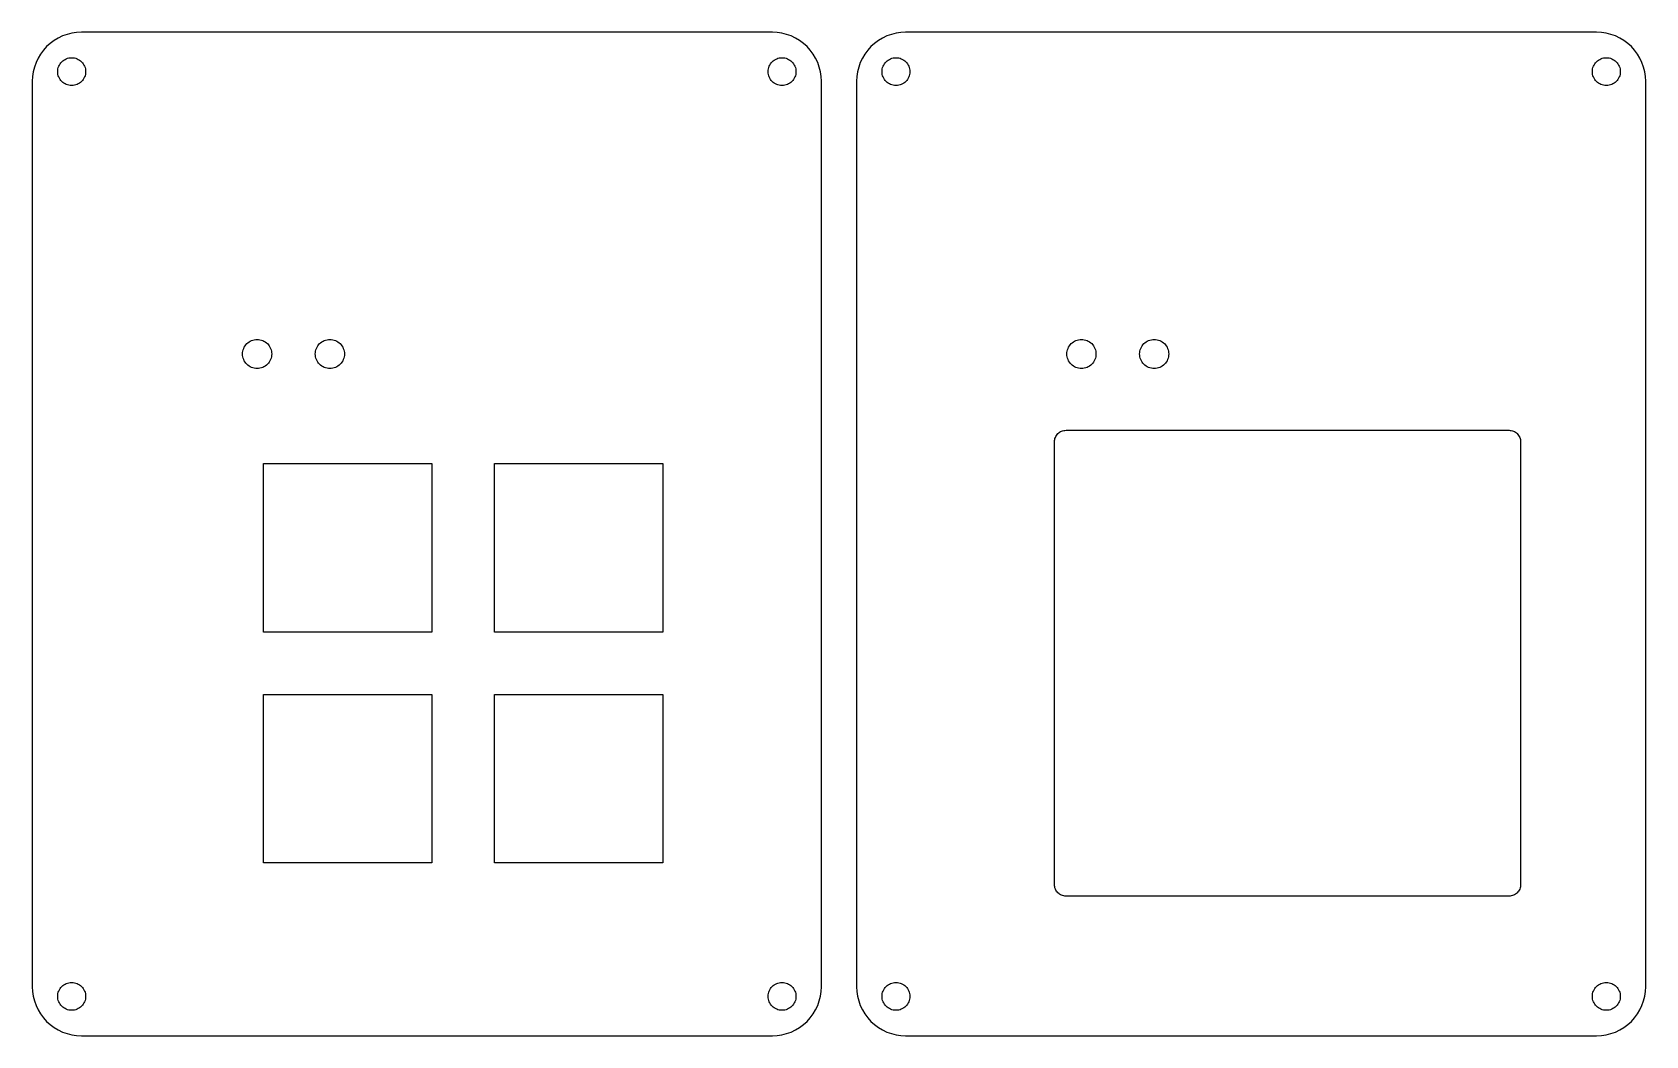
# Model space of a CAD drawing. Header units: metres. Extents: x 0 to 201, y -248 to 7.
# Drawn here: x -0.1 to 133.1, y -247.7 to -164.9 of the extents above; entities that cross this region are included whole.
import ezdxf

# ---------------------------------------------------------------- set-up
doc = ezdxf.new("R2010")
doc.units = ezdxf.units.M

msp = doc.modelspace()

# ---------------------------------------------------------------- linework, layer by layer
for p, q in [((3.20987, -164.968), (2.82434, -165.064)), ((3.60301, -164.909), (3.20987, -164.968)), ((3.99878, -164.89), (3.60301, -164.909)), ((61.0012, -164.89), (3.99878, -164.89)), ((61.397, -164.909), (61.0012, -164.89)), ((61.7901, -164.968), (61.397, -164.909)), ((62.1757, -165.064), (61.7901, -164.968)), ((71.2099, -164.968), (70.8243, -165.064)), ((71.603, -164.909), (71.2099, -164.968)), ((71.9988, -164.89), (71.603, -164.909)), ((129.001, -164.89), (71.9988, -164.89)), ((129.397, -164.909), (129.001, -164.89)), ((129.79, -164.968), (129.397, -164.909)), ((130.176, -165.064), (129.79, -164.968)), ((0.86926, -166.371), (0.63249, -166.69)), ((1.13617, -166.076), (0.86926, -166.371)), ((1.43068, -165.809), (1.13617, -166.076)), ((1.74991, -165.572), (1.43068, -165.809)), ((2.09081, -165.368), (1.74991, -165.572)), ((2.45012, -165.198), (2.09081, -165.368)), ((2.82434, -165.064), (2.45012, -165.198)), ((62.5499, -165.198), (62.1757, -165.064)), ((62.9092, -165.368), (62.5499, -165.198)), ((63.2501, -165.572), (62.9092, -165.368)), ((63.5693, -165.809), (63.2501, -165.572)), ((63.8638, -166.076), (63.5693, -165.809)), ((64.1307, -166.371), (63.8638, -166.076)), ((64.3675, -166.69), (64.1307, -166.371)), ((68.8693, -166.371), (68.6325, -166.69)), ((69.1362, -166.076), (68.8693, -166.371)), ((69.4307, -165.809), (69.1362, -166.076)), ((69.7499, -165.572), (69.4307, -165.809)), ((70.0908, -165.368), (69.7499, -165.572)), ((70.4501, -165.198), (70.0908, -165.368)), ((70.8243, -165.064), (70.4501, -165.198)), ((130.55, -165.198), (130.176, -165.064)), ((130.909, -165.368), (130.55, -165.198)), ((131.25, -165.572), (130.909, -165.368)), ((131.569, -165.809), (131.25, -165.572)), ((131.864, -166.076), (131.569, -165.809)), ((132.131, -166.371), (131.864, -166.076)), ((132.368, -166.69), (132.131, -166.371)), ((0.25824, -167.39), (0.12434, -167.764)), ((0.42818, -167.031), (0.25824, -167.39)), ((0.63249, -166.69), (0.42818, -167.031)), ((2.09961, -167.806), (2.1376, -167.7)), ((2.1376, -167.7), (2.18584, -167.598)), ((2.18584, -167.598), (2.24387, -167.501)), ((2.24387, -167.501), (2.31107, -167.411)), ((2.31107, -167.411), (2.38689, -167.327)), ((2.38689, -167.327), (2.47054, -167.251)), ((2.47054, -167.251), (2.56114, -167.184)), ((2.56114, -167.184), (2.65796, -167.126)), ((2.65796, -167.126), (2.75995, -167.078)), ((2.75995, -167.078), (2.86612, -167.04)), ((2.86612, -167.04), (2.97577, -167.012)), ((2.97577, -167.012), (3.08722, -166.996)), ((3.08722, -166.996), (3.20001, -166.99)), ((3.20001, -166.99), (3.31279, -166.996)), ((3.31279, -166.996), (3.42424, -167.012)), ((3.42424, -167.012), (3.53391, -167.04)), ((3.53391, -167.04), (3.64006, -167.078)), ((3.64006, -167.078), (3.74207, -167.126)), ((3.74207, -167.126), (3.83888, -167.184)), ((3.83888, -167.184), (3.92957, -167.251)), ((3.92957, -167.251), (4.01306, -167.327)), ((4.01306, -167.327), (4.08896, -167.411)), ((4.08896, -167.411), (4.1561, -167.501)), ((4.1561, -167.501), (4.21422, -167.598)), ((4.21422, -167.598), (4.26242, -167.7)), ((4.26242, -167.7), (4.30042, -167.806)), ((60.6996, -167.806), (60.7376, -167.7)), ((60.7376, -167.7), (60.7858, -167.598)), ((60.7858, -167.598), (60.8439, -167.501)), ((60.8439, -167.501), (60.911, -167.411)), ((60.911, -167.411), (60.9869, -167.327)), ((60.9869, -167.327), (61.0704, -167.251)), ((61.0704, -167.251), (61.1611, -167.184)), ((61.1611, -167.184), (61.2579, -167.126)), ((61.2579, -167.126), (61.3599, -167.078)), ((61.3599, -167.078), (61.4661, -167.04)), ((61.4661, -167.04), (61.5758, -167.012)), ((61.5758, -167.012), (61.6872, -166.996)), ((61.6872, -166.996), (61.8, -166.99)), ((61.8, -166.99), (61.9128, -166.996)), ((61.9128, -166.996), (62.0242, -167.012)), ((62.0242, -167.012), (62.1339, -167.04)), ((62.1339, -167.04), (62.2401, -167.078)), ((62.2401, -167.078), (62.342, -167.126)), ((62.342, -167.126), (62.4389, -167.184)), ((62.4389, -167.184), (62.5295, -167.251)), ((62.5295, -167.251), (62.6131, -167.327)), ((62.6131, -167.327), (62.6889, -167.411)), ((62.6889, -167.411), (62.7561, -167.501)), ((62.7561, -167.501), (62.8142, -167.598)), ((62.8142, -167.598), (62.8624, -167.7)), ((62.8624, -167.7), (62.9004, -167.806)), ((64.5718, -167.031), (64.3675, -166.69)), ((64.7418, -167.39), (64.5718, -167.031)), ((64.8757, -167.764), (64.7418, -167.39)), ((68.2582, -167.39), (68.1243, -167.764)), ((68.4282, -167.031), (68.2582, -167.39)), ((68.6325, -166.69), (68.4282, -167.031)), ((70.0996, -167.806), (70.1376, -167.7)), ((70.1376, -167.7), (70.1858, -167.598)), ((70.1858, -167.598), (70.2439, -167.501)), ((70.2439, -167.501), (70.3111, -167.411)), ((70.3111, -167.411), (70.3869, -167.327)), ((70.3869, -167.327), (70.4705, -167.251)), ((70.4705, -167.251), (70.5611, -167.184)), ((70.5611, -167.184), (70.658, -167.126)), ((70.658, -167.126), (70.7599, -167.078)), ((70.7599, -167.078), (70.8661, -167.04)), ((70.8661, -167.04), (70.9758, -167.012)), ((70.9758, -167.012), (71.0872, -166.996)), ((71.0872, -166.996), (71.2, -166.99)), ((71.2, -166.99), (71.3128, -166.996)), ((71.3128, -166.996), (71.4242, -167.012)), ((71.4242, -167.012), (71.5339, -167.04)), ((71.5339, -167.04), (71.6401, -167.078)), ((71.6401, -167.078), (71.7421, -167.126)), ((71.7421, -167.126), (71.8389, -167.184)), ((71.8389, -167.184), (71.9296, -167.251)), ((71.9296, -167.251), (72.0131, -167.327)), ((72.0131, -167.327), (72.089, -167.411)), ((72.089, -167.411), (72.1561, -167.501)), ((72.1561, -167.501), (72.2142, -167.598)), ((72.2142, -167.598), (72.2624, -167.7)), ((72.2624, -167.7), (72.3004, -167.806)), ((128.7, -167.806), (128.738, -167.7)), ((128.738, -167.7), (128.786, -167.598)), ((128.786, -167.598), (128.844, -167.501)), ((128.844, -167.501), (128.911, -167.411)), ((128.911, -167.411), (128.987, -167.327)), ((128.987, -167.327), (129.07, -167.251)), ((129.07, -167.251), (129.161, -167.184)), ((129.161, -167.184), (129.258, -167.126)), ((129.258, -167.126), (129.36, -167.078)), ((129.36, -167.078), (129.466, -167.04)), ((129.466, -167.04), (129.576, -167.012)), ((129.576, -167.012), (129.687, -166.996)), ((129.687, -166.996), (129.8, -166.99)), ((129.8, -166.99), (129.913, -166.996)), ((129.913, -166.996), (130.024, -167.012)), ((130.024, -167.012), (130.134, -167.04)), ((130.134, -167.04), (130.24, -167.078)), ((130.24, -167.078), (130.342, -167.126)), ((130.342, -167.126), (130.439, -167.184)), ((130.439, -167.184), (130.529, -167.251)), ((130.529, -167.251), (130.613, -167.327)), ((130.613, -167.327), (130.689, -167.411)), ((130.689, -167.411), (130.756, -167.501)), ((130.756, -167.501), (130.814, -167.598)), ((130.814, -167.598), (130.862, -167.7)), ((130.862, -167.7), (130.9, -167.806)), ((132.572, -167.031), (132.368, -166.69)), ((132.742, -167.39), (132.572, -167.031)), ((132.876, -167.764), (132.742, -167.39)), ((-0.03056, -168.543), (-0.05, -168.939)), ((-0.05, -168.939), (-0.05, -243.661)), ((0.02776, -168.15), (-0.03056, -168.543)), ((0.12434, -167.764), (0.02776, -168.15)), ((2.05006, -168.14), (2.0556, -168.027)), ((2.0556, -168.253), (2.05006, -168.14)), ((2.0556, -168.027), (2.07214, -167.916)), ((2.07214, -168.364), (2.0556, -168.253)), ((2.07214, -167.916), (2.09961, -167.806)), ((2.09961, -168.474), (2.07214, -168.364)), ((2.1376, -168.58), (2.09961, -168.474)), ((2.18584, -168.682), (2.1376, -168.58)), ((2.24387, -168.779), (2.18584, -168.682)), ((2.31113, -168.87), (2.24387, -168.779)), ((2.38681, -168.953), (2.31113, -168.87)), ((2.47054, -169.029), (2.38681, -168.953)), ((2.56108, -169.096), (2.47054, -169.029)), ((3.92957, -169.029), (3.83894, -169.096)), ((4.01314, -168.953), (3.92957, -169.029)), ((4.0889, -168.87), (4.01314, -168.953)), ((4.1561, -168.779), (4.0889, -168.87)), ((4.21422, -168.682), (4.1561, -168.779)), ((4.26242, -168.58), (4.21422, -168.682)), ((4.30042, -168.474), (4.26242, -168.58)), ((4.30042, -167.806), (4.32788, -167.916)), ((4.32788, -168.364), (4.30042, -168.474)), ((4.32788, -167.916), (4.34441, -168.027)), ((4.34441, -168.253), (4.32788, -168.364)), ((4.34441, -168.027), (4.34995, -168.14)), ((4.34995, -168.14), (4.34441, -168.253)), ((60.6501, -168.14), (60.6556, -168.027)), ((60.6556, -168.253), (60.6501, -168.14)), ((60.6556, -168.027), (60.6721, -167.916)), ((60.6721, -168.364), (60.6556, -168.253)), ((60.6721, -167.916), (60.6996, -167.806)), ((60.6996, -168.474), (60.6721, -168.364)), ((60.7376, -168.58), (60.6996, -168.474)), ((60.7858, -168.682), (60.7376, -168.58)), ((60.8439, -168.779), (60.7858, -168.682)), ((60.9111, -168.87), (60.8439, -168.779)), ((60.9869, -168.953), (60.9111, -168.87)), ((61.0704, -169.029), (60.9869, -168.953)), ((61.1611, -169.096), (61.0704, -169.029)), ((62.5295, -169.029), (62.4389, -169.096)), ((62.6132, -168.953), (62.5295, -169.029)), ((62.6889, -168.87), (62.6132, -168.953)), ((62.7561, -168.779), (62.6889, -168.87)), ((62.8142, -168.682), (62.7561, -168.779)), ((62.8624, -168.58), (62.8142, -168.682)), ((62.9004, -168.474), (62.8624, -168.58)), ((62.9004, -167.806), (62.9279, -167.916)), ((62.9279, -168.364), (62.9004, -168.474)), ((62.9279, -167.916), (62.9444, -168.027)), ((62.9444, -168.253), (62.9279, -168.364)), ((62.9444, -168.027), (62.9499, -168.14)), ((62.9499, -168.14), (62.9444, -168.253)), ((64.9722, -168.15), (64.8757, -167.764)), ((65.0306, -168.543), (64.9722, -168.15)), ((65.05, -168.939), (65.0306, -168.543)), ((65.05, -243.661), (65.05, -168.939)), ((67.9694, -168.543), (67.95, -168.939)), ((67.95, -168.939), (67.95, -243.661)), ((68.0278, -168.15), (67.9694, -168.543)), ((68.1243, -167.764), (68.0278, -168.15)), ((70.0501, -168.14), (70.0556, -168.027)), ((70.0556, -168.253), (70.0501, -168.14)), ((70.0556, -168.027), (70.0721, -167.916)), ((70.0721, -168.364), (70.0556, -168.253)), ((70.0721, -167.916), (70.0996, -167.806)), ((70.0996, -168.474), (70.0721, -168.364)), ((70.1376, -168.58), (70.0996, -168.474)), ((70.1858, -168.682), (70.1376, -168.58)), ((70.2439, -168.779), (70.1858, -168.682)), ((70.3111, -168.87), (70.2439, -168.779)), ((70.3868, -168.953), (70.3111, -168.87)), ((70.4705, -169.029), (70.3868, -168.953)), ((70.5611, -169.096), (70.4705, -169.029)), ((71.9296, -169.029), (71.8389, -169.096)), ((72.0131, -168.953), (71.9296, -169.029)), ((72.0889, -168.87), (72.0131, -168.953)), ((72.1561, -168.779), (72.0889, -168.87)), ((72.2142, -168.682), (72.1561, -168.779)), ((72.2624, -168.58), (72.2142, -168.682)), ((72.3004, -168.474), (72.2624, -168.58)), ((72.3004, -167.806), (72.3279, -167.916)), ((72.3279, -168.364), (72.3004, -168.474)), ((72.3279, -167.916), (72.3444, -168.027)), ((72.3444, -168.253), (72.3279, -168.364)), ((72.3444, -168.027), (72.3499, -168.14)), ((72.3499, -168.14), (72.3444, -168.253)), ((128.65, -168.14), (128.656, -168.027)), ((128.656, -168.253), (128.65, -168.14)), ((128.656, -168.027), (128.672, -167.916)), ((128.672, -168.364), (128.656, -168.253)), ((128.672, -167.916), (128.7, -167.806)), ((128.7, -168.474), (128.672, -168.364)), ((128.738, -168.58), (128.7, -168.474)), ((128.786, -168.682), (128.738, -168.58)), ((128.844, -168.779), (128.786, -168.682)), ((128.911, -168.87), (128.844, -168.779)), ((128.987, -168.953), (128.911, -168.87)), ((129.07, -169.029), (128.987, -168.953)), ((129.161, -169.096), (129.07, -169.029)), ((130.529, -169.029), (130.439, -169.096)), ((130.613, -168.953), (130.529, -169.029)), ((130.689, -168.87), (130.613, -168.953)), ((130.756, -168.779), (130.689, -168.87)), ((130.814, -168.682), (130.756, -168.779)), ((130.862, -168.58), (130.814, -168.682)), ((130.9, -168.474), (130.862, -168.58)), ((130.9, -167.806), (130.928, -167.916)), ((130.928, -168.364), (130.9, -168.474)), ((130.928, -167.916), (130.944, -168.027)), ((130.944, -168.253), (130.928, -168.364)), ((130.944, -168.027), (130.95, -168.14)), ((130.95, -168.14), (130.944, -168.253)), ((132.972, -168.15), (132.876, -167.764)), ((133.031, -168.543), (132.972, -168.15)), ((133.05, -168.939), (133.031, -168.543)), ((133.05, -243.661), (133.05, -168.939)), ((2.65804, -169.154), (2.56108, -169.096)), ((2.75995, -169.202), (2.65804, -169.154)), ((2.86612, -169.24), (2.75995, -169.202)), ((2.97575, -169.268), (2.86612, -169.24)), ((3.08722, -169.284), (2.97575, -169.268)), ((3.20001, -169.29), (3.08722, -169.284)), ((3.31279, -169.284), (3.20001, -169.29)), ((3.42426, -169.268), (3.31279, -169.284)), ((3.53391, -169.24), (3.42426, -169.268)), ((3.64006, -169.202), (3.53391, -169.24)), ((3.74199, -169.154), (3.64006, -169.202)), ((3.83894, -169.096), (3.74199, -169.154)), ((61.258, -169.154), (61.1611, -169.096)), ((61.3599, -169.202), (61.258, -169.154)), ((61.4661, -169.24), (61.3599, -169.202)), ((61.5757, -169.268), (61.4661, -169.24)), ((61.6872, -169.284), (61.5757, -169.268)), ((61.8, -169.29), (61.6872, -169.284)), ((61.9128, -169.284), (61.8, -169.29)), ((62.0242, -169.268), (61.9128, -169.284)), ((62.1339, -169.24), (62.0242, -169.268)), ((62.2401, -169.202), (62.1339, -169.24)), ((62.342, -169.154), (62.2401, -169.202)), ((62.4389, -169.096), (62.342, -169.154)), ((70.658, -169.154), (70.5611, -169.096)), ((70.7599, -169.202), (70.658, -169.154)), ((70.8661, -169.24), (70.7599, -169.202)), ((70.9758, -169.268), (70.8661, -169.24)), ((71.0872, -169.284), (70.9758, -169.268)), ((71.2, -169.29), (71.0872, -169.284)), ((71.3128, -169.284), (71.2, -169.29)), ((71.4243, -169.268), (71.3128, -169.284)), ((71.5339, -169.24), (71.4243, -169.268)), ((71.6401, -169.202), (71.5339, -169.24)), ((71.742, -169.154), (71.6401, -169.202)), ((71.8389, -169.096), (71.742, -169.154)), ((129.258, -169.154), (129.161, -169.096)), ((129.36, -169.202), (129.258, -169.154)), ((129.466, -169.24), (129.36, -169.202)), ((129.576, -169.268), (129.466, -169.24)), ((129.687, -169.284), (129.576, -169.268)), ((129.8, -169.29), (129.687, -169.284)), ((129.913, -169.284), (129.8, -169.29)), ((130.024, -169.268), (129.913, -169.284)), ((130.134, -169.24), (130.024, -169.268)), ((130.24, -169.202), (130.134, -169.24)), ((130.342, -169.154), (130.24, -169.202)), ((130.439, -169.096), (130.342, -169.154)), ((17.9344, -190.382), (18.0408, -190.331)), ((18.0408, -190.331), (18.1516, -190.292)), ((18.1516, -190.292), (18.266, -190.263)), ((18.266, -190.263), (18.3823, -190.246)), ((18.3823, -190.246), (18.5, -190.24)), ((18.5, -190.24), (18.6177, -190.246)), ((18.6177, -190.246), (18.734, -190.263)), ((18.734, -190.263), (18.8484, -190.292)), ((18.8484, -190.292), (18.9592, -190.331)), ((18.9592, -190.331), (19.0655, -190.382)), ((23.9344, -190.382), (24.0408, -190.331)), ((24.0408, -190.331), (24.1516, -190.292)), ((24.1516, -190.292), (24.266, -190.263)), ((24.266, -190.263), (24.3823, -190.246)), ((24.3823, -190.246), (24.5, -190.24)), ((24.5, -190.24), (24.6177, -190.246)), ((24.6177, -190.246), (24.734, -190.263)), ((24.734, -190.263), (24.8484, -190.292)), ((24.8484, -190.292), (24.9592, -190.331)), ((24.9592, -190.331), (25.0655, -190.382)), ((85.9344, -190.382), (86.0408, -190.331)), ((86.0408, -190.331), (86.1516, -190.292)), ((86.1516, -190.292), (86.266, -190.263)), ((86.266, -190.263), (86.3823, -190.246)), ((86.3823, -190.246), (86.5, -190.24)), ((86.5, -190.24), (86.6177, -190.246)), ((86.6177, -190.246), (86.734, -190.263)), ((86.734, -190.263), (86.8484, -190.292)), ((86.8484, -190.292), (86.9592, -190.331)), ((86.9592, -190.331), (87.0655, -190.382)), ((91.9344, -190.382), (92.0408, -190.331)), ((92.0408, -190.331), (92.1516, -190.292)), ((92.1516, -190.292), (92.266, -190.263)), ((92.266, -190.263), (92.3823, -190.246)), ((92.3823, -190.246), (92.5, -190.24)), ((92.5, -190.24), (92.6177, -190.246)), ((92.6177, -190.246), (92.734, -190.263)), ((92.734, -190.263), (92.8484, -190.292)), ((92.8484, -190.292), (92.9592, -190.331)), ((92.9592, -190.331), (93.0655, -190.382)), ((17.3001, -191.44), (17.3058, -191.322)), ((17.3058, -191.558), (17.3001, -191.44)), ((17.3058, -191.322), (17.3231, -191.206)), ((17.3231, -191.674), (17.3058, -191.558)), ((17.3231, -191.206), (17.3517, -191.092)), ((17.3517, -191.092), (17.3914, -190.981)), ((17.3914, -190.981), (17.4417, -190.874)), ((17.4417, -190.874), (17.5023, -190.773)), ((17.5023, -190.773), (17.5724, -190.679)), ((17.5724, -190.679), (17.6515, -190.591)), ((17.6515, -190.591), (17.7388, -190.512)), ((17.7388, -190.512), (17.8333, -190.442)), ((17.8333, -190.442), (17.9344, -190.382)), ((19.0655, -190.382), (19.1667, -190.442)), ((19.1667, -190.442), (19.2612, -190.512)), ((19.2612, -190.512), (19.3485, -190.591)), ((19.3485, -190.591), (19.4276, -190.679)), ((19.4276, -190.679), (19.4977, -190.773)), ((19.4977, -190.773), (19.5583, -190.874)), ((19.5583, -190.874), (19.6086, -190.981)), ((19.6086, -190.981), (19.6482, -191.092)), ((19.6482, -191.092), (19.6769, -191.206)), ((19.6769, -191.206), (19.6942, -191.322)), ((19.6942, -191.558), (19.6769, -191.674)), ((19.6942, -191.322), (19.6999, -191.44)), ((19.6999, -191.44), (19.6942, -191.558)), ((23.3001, -191.44), (23.3058, -191.322)), ((23.3058, -191.558), (23.3001, -191.44)), ((23.3058, -191.322), (23.3231, -191.206)), ((23.3231, -191.674), (23.3058, -191.558)), ((23.3231, -191.206), (23.3517, -191.092)), ((23.3517, -191.092), (23.3914, -190.981)), ((23.3914, -190.981), (23.4417, -190.874)), ((23.4417, -190.874), (23.5023, -190.773)), ((23.5023, -190.773), (23.5724, -190.679)), ((23.5724, -190.679), (23.6515, -190.591)), ((23.6515, -190.591), (23.7388, -190.512)), ((23.7388, -190.512), (23.8333, -190.442)), ((23.8333, -190.442), (23.9344, -190.382)), ((25.0655, -190.382), (25.1667, -190.442)), ((25.1667, -190.442), (25.2612, -190.512)), ((25.2612, -190.512), (25.3485, -190.591)), ((25.3485, -190.591), (25.4276, -190.679)), ((25.4276, -190.679), (25.4977, -190.773)), ((25.4977, -190.773), (25.5583, -190.874)), ((25.5583, -190.874), (25.6086, -190.981)), ((25.6086, -190.981), (25.6482, -191.092)), ((25.6482, -191.092), (25.6769, -191.206)), ((25.6769, -191.206), (25.6942, -191.322)), ((25.6942, -191.558), (25.6769, -191.674)), ((25.6942, -191.322), (25.6999, -191.44)), ((25.6999, -191.44), (25.6942, -191.558)), ((85.3001, -191.44), (85.3058, -191.322)), ((85.3058, -191.558), (85.3001, -191.44)), ((85.3058, -191.322), (85.3231, -191.206)), ((85.3231, -191.674), (85.3058, -191.558)), ((85.3231, -191.206), (85.3517, -191.092)), ((85.3517, -191.092), (85.3914, -190.981)), ((85.3914, -190.981), (85.4417, -190.874)), ((85.4417, -190.874), (85.5023, -190.773)), ((85.5023, -190.773), (85.5724, -190.679)), ((85.5724, -190.679), (85.6515, -190.591)), ((85.6515, -190.591), (85.7388, -190.512)), ((85.7388, -190.512), (85.8333, -190.442)), ((85.8333, -190.442), (85.9344, -190.382)), ((87.0655, -190.382), (87.1667, -190.442)), ((87.1667, -190.442), (87.2612, -190.512)), ((87.2612, -190.512), (87.3485, -190.591)), ((87.3485, -190.591), (87.4276, -190.679)), ((87.4276, -190.679), (87.4977, -190.773)), ((87.4977, -190.773), (87.5583, -190.874)), ((87.5583, -190.874), (87.6086, -190.981)), ((87.6086, -190.981), (87.6482, -191.092)), ((87.6482, -191.092), (87.6769, -191.206)), ((87.6769, -191.206), (87.6942, -191.322)), ((87.6942, -191.558), (87.6769, -191.674)), ((87.6942, -191.322), (87.6999, -191.44)), ((87.6999, -191.44), (87.6942, -191.558)), ((91.3001, -191.44), (91.3058, -191.322)), ((91.3058, -191.558), (91.3001, -191.44)), ((91.3058, -191.322), (91.3231, -191.206)), ((91.3231, -191.674), (91.3058, -191.558)), ((91.3231, -191.206), (91.3517, -191.092)), ((91.3517, -191.092), (91.3914, -190.981)), ((91.3914, -190.981), (91.4417, -190.874)), ((91.4417, -190.874), (91.5023, -190.773)), ((91.5023, -190.773), (91.5724, -190.679)), ((91.5724, -190.679), (91.6515, -190.591)), ((91.6515, -190.591), (91.7388, -190.512)), ((91.7388, -190.512), (91.8333, -190.442)), ((91.8333, -190.442), (91.9344, -190.382)), ((93.0655, -190.382), (93.1667, -190.442)), ((93.1667, -190.442), (93.2612, -190.512)), ((93.2612, -190.512), (93.3485, -190.591)), ((93.3485, -190.591), (93.4276, -190.679)), ((93.4276, -190.679), (93.4977, -190.773)), ((93.4977, -190.773), (93.5583, -190.874)), ((93.5583, -190.874), (93.6086, -190.981)), ((93.6086, -190.981), (93.6482, -191.092)), ((93.6482, -191.092), (93.6769, -191.206)), ((93.6769, -191.206), (93.6942, -191.322)), ((93.6942, -191.558), (93.6769, -191.674)), ((93.6942, -191.322), (93.6999, -191.44)), ((93.6999, -191.44), (93.6942, -191.558)), ((17.3517, -191.788), (17.3231, -191.674)), ((17.3914, -191.899), (17.3517, -191.788)), ((17.4417, -192.006), (17.3914, -191.899)), ((17.5023, -192.107), (17.4417, -192.006)), ((17.5724, -192.201), (17.5023, -192.107)), ((17.6515, -192.288), (17.5724, -192.201)), ((17.7388, -192.368), (17.6515, -192.288)), ((17.8333, -192.438), (17.7388, -192.368)), ((17.9344, -192.498), (17.8333, -192.438)), ((18.0408, -192.549), (17.9344, -192.498)), ((18.1516, -192.588), (18.0408, -192.549)), ((18.266, -192.617), (18.1516, -192.588)), ((18.3823, -192.634), (18.266, -192.617)), ((18.5, -192.64), (18.3823, -192.634)), ((18.6177, -192.634), (18.5, -192.64)), ((18.734, -192.617), (18.6177, -192.634)), ((18.8484, -192.588), (18.734, -192.617)), ((18.9592, -192.549), (18.8484, -192.588)), ((19.0655, -192.498), (18.9592, -192.549)), ((19.1667, -192.438), (19.0655, -192.498)), ((19.2612, -192.368), (19.1667, -192.438)), ((19.3485, -192.288), (19.2612, -192.368)), ((19.4276, -192.201), (19.3485, -192.288)), ((19.4977, -192.107), (19.4276, -192.201)), ((19.5583, -192.006), (19.4977, -192.107)), ((19.6086, -191.899), (19.5583, -192.006)), ((19.6482, -191.788), (19.6086, -191.899)), ((19.6769, -191.674), (19.6482, -191.788)), ((23.3517, -191.788), (23.3231, -191.674)), ((23.3914, -191.899), (23.3517, -191.788)), ((23.4417, -192.006), (23.3914, -191.899)), ((23.5023, -192.107), (23.4417, -192.006)), ((23.5724, -192.201), (23.5023, -192.107)), ((23.6515, -192.288), (23.5724, -192.201)), ((23.7388, -192.368), (23.6515, -192.288)), ((23.8333, -192.438), (23.7388, -192.368)), ((23.9344, -192.498), (23.8333, -192.438)), ((24.0408, -192.549), (23.9344, -192.498)), ((24.1516, -192.588), (24.0408, -192.549)), ((24.266, -192.617), (24.1516, -192.588)), ((24.3823, -192.634), (24.266, -192.617)), ((24.5, -192.64), (24.3823, -192.634)), ((24.6177, -192.634), (24.5, -192.64)), ((24.734, -192.617), (24.6177, -192.634)), ((24.8484, -192.588), (24.734, -192.617)), ((24.9592, -192.549), (24.8484, -192.588)), ((25.0655, -192.498), (24.9592, -192.549)), ((25.1667, -192.438), (25.0655, -192.498)), ((25.2612, -192.368), (25.1667, -192.438)), ((25.3485, -192.288), (25.2612, -192.368)), ((25.4276, -192.201), (25.3485, -192.288)), ((25.4977, -192.107), (25.4276, -192.201)), ((25.5583, -192.006), (25.4977, -192.107)), ((25.6086, -191.899), (25.5583, -192.006)), ((25.6482, -191.788), (25.6086, -191.899)), ((25.6769, -191.674), (25.6482, -191.788)), ((85.3517, -191.788), (85.3231, -191.674)), ((85.3914, -191.899), (85.3517, -191.788)), ((85.4417, -192.006), (85.3914, -191.899)), ((85.5023, -192.107), (85.4417, -192.006)), ((85.5724, -192.201), (85.5023, -192.107)), ((85.6515, -192.288), (85.5724, -192.201)), ((85.7388, -192.368), (85.6515, -192.288)), ((85.8333, -192.438), (85.7388, -192.368)), ((85.9344, -192.498), (85.8333, -192.438)), ((86.0408, -192.549), (85.9344, -192.498)), ((86.1516, -192.588), (86.0408, -192.549)), ((86.266, -192.617), (86.1516, -192.588)), ((86.3823, -192.634), (86.266, -192.617)), ((86.5, -192.64), (86.3823, -192.634)), ((86.6177, -192.634), (86.5, -192.64)), ((86.734, -192.617), (86.6177, -192.634)), ((86.8484, -192.588), (86.734, -192.617)), ((86.9592, -192.549), (86.8484, -192.588)), ((87.0655, -192.498), (86.9592, -192.549)), ((87.1667, -192.438), (87.0655, -192.498)), ((87.2612, -192.368), (87.1667, -192.438)), ((87.3485, -192.288), (87.2612, -192.368)), ((87.4276, -192.201), (87.3485, -192.288)), ((87.4977, -192.107), (87.4276, -192.201)), ((87.5583, -192.006), (87.4977, -192.107)), ((87.6086, -191.899), (87.5583, -192.006)), ((87.6482, -191.788), (87.6086, -191.899)), ((87.6769, -191.674), (87.6482, -191.788)), ((91.3517, -191.788), (91.3231, -191.674)), ((91.3914, -191.899), (91.3517, -191.788)), ((91.4417, -192.006), (91.3914, -191.899)), ((91.5023, -192.107), (91.4417, -192.006)), ((91.5724, -192.201), (91.5023, -192.107)), ((91.6515, -192.288), (91.5724, -192.201)), ((91.7388, -192.368), (91.6515, -192.288)), ((91.8333, -192.438), (91.7388, -192.368)), ((91.9344, -192.498), (91.8333, -192.438)), ((92.0408, -192.549), (91.9344, -192.498)), ((92.1516, -192.588), (92.0408, -192.549)), ((92.266, -192.617), (92.1516, -192.588)), ((92.3823, -192.634), (92.266, -192.617)), ((92.5, -192.64), (92.3823, -192.634)), ((92.6177, -192.634), (92.5, -192.64)), ((92.734, -192.617), (92.6177, -192.634)), ((92.8484, -192.588), (92.734, -192.617)), ((92.9592, -192.549), (92.8484, -192.588)), ((93.0655, -192.498), (92.9592, -192.549)), ((93.1667, -192.438), (93.0655, -192.498)), ((93.2612, -192.368), (93.1667, -192.438)), ((93.3485, -192.288), (93.2612, -192.368)), ((93.4276, -192.201), (93.3485, -192.288)), ((93.4977, -192.107), (93.4276, -192.201)), ((93.5583, -192.006), (93.4977, -192.107)), ((93.6086, -191.899), (93.5583, -192.006)), ((93.6482, -191.788), (93.6086, -191.899)), ((93.6769, -191.674), (93.6482, -191.788)), ((84.3474, -198.326), (84.3872, -198.242)), ((84.3872, -198.242), (84.4352, -198.162)), ((84.4352, -198.162), (84.4906, -198.087)), ((84.4906, -198.087), (84.5533, -198.018)), ((84.5533, -198.018), (84.6224, -197.956)), ((84.6224, -197.956), (84.6972, -197.9)), ((84.6972, -197.9), (84.7773, -197.852)), ((84.7773, -197.852), (84.8615, -197.812)), ((84.8615, -197.812), (84.9492, -197.781)), ((84.9492, -197.781), (85.0398, -197.758)), ((85.0398, -197.758), (85.1318, -197.745)), ((85.1318, -197.745), (85.2262, -197.74)), ((85.2262, -197.74), (121.774, -197.74)), ((121.774, -197.74), (121.868, -197.745)), ((121.868, -197.745), (121.96, -197.758)), ((121.96, -197.758), (122.051, -197.781)), ((122.051, -197.781), (122.139, -197.812)), ((122.139, -197.812), (122.223, -197.852)), ((122.223, -197.852), (122.303, -197.9)), ((122.303, -197.9), (122.378, -197.956)), ((122.378, -197.956), (122.447, -198.018)), ((122.447, -198.018), (122.509, -198.087)), ((122.509, -198.087), (122.565, -198.162)), ((122.565, -198.162), (122.613, -198.242)), ((122.613, -198.242), (122.653, -198.326)), ((84.275, -198.691), (84.2796, -198.597)), ((84.275, -235.239), (84.275, -198.691)), ((84.2796, -198.597), (84.2933, -198.505)), ((84.2933, -198.505), (84.316, -198.414)), ((84.316, -198.414), (84.3474, -198.326)), ((122.653, -198.326), (122.684, -198.414)), ((122.684, -198.414), (122.707, -198.505)), ((122.707, -198.505), (122.72, -198.597)), ((122.72, -198.597), (122.725, -198.691)), ((122.725, -198.691), (122.725, -235.239)), ((19.025, -214.39), (19.025, -200.49)), ((19.025, -200.49), (32.925, -200.49)), ((32.925, -200.49), (32.925, -214.39)), ((38.075, -214.39), (38.075, -200.49)), ((38.075, -200.49), (51.975, -200.49)), ((51.975, -200.49), (51.975, -214.39)), ((32.925, -214.39), (19.025, -214.39)), ((51.975, -214.39), (38.075, -214.39)), ((19.025, -233.44), (19.025, -219.54)), ((19.025, -219.54), (32.925, -219.54)), ((32.925, -219.54), (32.925, -233.44)), ((38.075, -233.44), (38.075, -219.54)), ((38.075, -219.54), (51.975, -219.54)), ((51.975, -219.54), (51.975, -233.44)), ((32.925, -233.44), (19.025, -233.44)), ((51.975, -233.44), (38.075, -233.44)), ((84.2796, -235.333), (84.275, -235.239)), ((84.2933, -235.425), (84.2796, -235.333)), ((84.316, -235.516), (84.2933, -235.425)), ((84.3474, -235.604), (84.316, -235.516)), ((122.684, -235.516), (122.653, -235.604)), ((122.707, -235.425), (122.684, -235.516)), ((122.72, -235.333), (122.707, -235.425)), ((122.725, -235.239), (122.72, -235.333)), ((84.3872, -235.688), (84.3474, -235.604)), ((84.4352, -235.768), (84.3872, -235.688)), ((84.4906, -235.843), (84.4352, -235.768)), ((84.5533, -235.912), (84.4906, -235.843)), ((84.6224, -235.974), (84.5533, -235.912)), ((84.6972, -236.03), (84.6224, -235.974)), ((84.7773, -236.078), (84.6972, -236.03)), ((84.8615, -236.118), (84.7773, -236.078)), ((84.9492, -236.149), (84.8615, -236.118)), ((85.0398, -236.172), (84.9492, -236.149)), ((85.1318, -236.185), (85.0398, -236.172)), ((85.2262, -236.19), (85.1318, -236.185)), ((121.774, -236.19), (85.2262, -236.19)), ((121.868, -236.185), (121.774, -236.19)), ((121.96, -236.172), (121.868, -236.185)), ((122.051, -236.149), (121.96, -236.172)), ((122.139, -236.118), (122.051, -236.149)), ((122.223, -236.078), (122.139, -236.118)), ((122.303, -236.03), (122.223, -236.078)), ((122.378, -235.974), (122.303, -236.03)), ((122.447, -235.912), (122.378, -235.974)), ((122.509, -235.843), (122.447, -235.912)), ((122.565, -235.768), (122.509, -235.843)), ((122.613, -235.688), (122.565, -235.768)), ((122.653, -235.604), (122.613, -235.688)), ((2.38681, -243.647), (2.47054, -243.571)), ((2.47054, -243.571), (2.56108, -243.504)), ((2.56108, -243.504), (2.65804, -243.446)), ((2.65804, -243.446), (2.75995, -243.398)), ((2.75995, -243.398), (2.86612, -243.36)), ((2.86612, -243.36), (2.97575, -243.332)), ((2.97575, -243.332), (3.08722, -243.316)), ((3.08722, -243.316), (3.20001, -243.31)), ((3.20001, -243.31), (3.31279, -243.316)), ((3.31279, -243.316), (3.42426, -243.332)), ((3.42426, -243.332), (3.53391, -243.36)), ((3.53391, -243.36), (3.64006, -243.398)), ((3.64006, -243.398), (3.74199, -243.446)), ((3.74199, -243.446), (3.83894, -243.504)), ((3.83894, -243.504), (3.92957, -243.571)), ((3.92957, -243.571), (4.01314, -243.647)), ((60.9869, -243.647), (61.0704, -243.571)), ((61.0704, -243.571), (61.1611, -243.504)), ((61.1611, -243.504), (61.258, -243.446)), ((61.258, -243.446), (61.3599, -243.398)), ((61.3599, -243.398), (61.4661, -243.36)), ((61.4661, -243.36), (61.5757, -243.332)), ((61.5757, -243.332), (61.6872, -243.316)), ((61.6872, -243.316), (61.8, -243.31)), ((61.8, -243.31), (61.9128, -243.316)), ((61.9128, -243.316), (62.0242, -243.332)), ((62.0242, -243.332), (62.1339, -243.36)), ((62.1339, -243.36), (62.2401, -243.398)), ((62.2401, -243.398), (62.342, -243.446)), ((62.342, -243.446), (62.4389, -243.504)), ((62.4389, -243.504), (62.5295, -243.571)), ((62.5295, -243.571), (62.6132, -243.647)), ((70.3868, -243.647), (70.4705, -243.571)), ((70.4705, -243.571), (70.5611, -243.504)), ((70.5611, -243.504), (70.658, -243.446)), ((70.658, -243.446), (70.7599, -243.398)), ((70.7599, -243.398), (70.8661, -243.36)), ((70.8661, -243.36), (70.9758, -243.332)), ((70.9758, -243.332), (71.0872, -243.316)), ((71.0872, -243.316), (71.2, -243.31)), ((71.2, -243.31), (71.3128, -243.316)), ((71.3128, -243.316), (71.4243, -243.332)), ((71.4243, -243.332), (71.5339, -243.36)), ((71.5339, -243.36), (71.6401, -243.398)), ((71.6401, -243.398), (71.742, -243.446)), ((71.742, -243.446), (71.8389, -243.504)), ((71.8389, -243.504), (71.9296, -243.571)), ((71.9296, -243.571), (72.0131, -243.647)), ((128.987, -243.647), (129.07, -243.571)), ((129.07, -243.571), (129.161, -243.504)), ((129.161, -243.504), (129.258, -243.446)), ((129.258, -243.446), (129.36, -243.398)), ((129.36, -243.398), (129.466, -243.36)), ((129.466, -243.36), (129.576, -243.332)), ((129.576, -243.332), (129.687, -243.316)), ((129.687, -243.316), (129.8, -243.31)), ((129.8, -243.31), (129.913, -243.316)), ((129.913, -243.316), (130.024, -243.332)), ((130.024, -243.332), (130.134, -243.36)), ((130.134, -243.36), (130.24, -243.398)), ((130.24, -243.398), (130.342, -243.446)), ((130.342, -243.446), (130.439, -243.504)), ((130.439, -243.504), (130.529, -243.571)), ((130.529, -243.571), (130.613, -243.647)), ((-0.05, -243.661), (-0.03056, -244.057)), ((-0.03056, -244.057), (0.02776, -244.45)), ((0.02776, -244.45), (0.12434, -244.836)), ((0.12434, -244.836), (0.25824, -245.21)), ((2.05006, -244.46), (2.0556, -244.347)), ((2.0556, -244.573), (2.05006, -244.46)), ((2.0556, -244.347), (2.07214, -244.236)), ((2.07214, -244.684), (2.0556, -244.573)), ((2.07214, -244.236), (2.09961, -244.126)), ((2.09961, -244.794), (2.07214, -244.684)), ((2.09961, -244.126), (2.1376, -244.02)), ((2.1376, -244.9), (2.09961, -244.794)), ((2.1376, -244.02), (2.18584, -243.918)), ((2.18584, -245.002), (2.1376, -244.9)), ((2.18584, -243.918), (2.24387, -243.821)), ((2.24387, -243.821), (2.31113, -243.73)), ((2.31113, -243.73), (2.38681, -243.647)), ((4.01314, -243.647), (4.0889, -243.73)), ((4.0889, -243.73), (4.1561, -243.821)), ((4.1561, -243.821), (4.21422, -243.918)), ((4.21422, -243.918), (4.26242, -244.02)), ((4.26242, -244.9), (4.21422, -245.002)), ((4.26242, -244.02), (4.30042, -244.126)), ((4.30042, -244.794), (4.26242, -244.9)), ((4.30042, -244.126), (4.32788, -244.236)), ((4.32788, -244.684), (4.30042, -244.794)), ((4.32788, -244.236), (4.34441, -244.347)), ((4.34441, -244.573), (4.32788, -244.684)), ((4.34441, -244.347), (4.34995, -244.46)), ((4.34995, -244.46), (4.34441, -244.573)), ((60.6501, -244.46), (60.6556, -244.347)), ((60.6556, -244.573), (60.6501, -244.46)), ((60.6556, -244.347), (60.6721, -244.236)), ((60.6721, -244.684), (60.6556, -244.573)), ((60.6721, -244.236), (60.6996, -244.126)), ((60.6996, -244.794), (60.6721, -244.684)), ((60.6996, -244.126), (60.7376, -244.02)), ((60.7376, -244.9), (60.6996, -244.794)), ((60.7376, -244.02), (60.7858, -243.918)), ((60.7858, -245.002), (60.7376, -244.9)), ((60.7858, -243.918), (60.8439, -243.821)), ((60.8439, -243.821), (60.9111, -243.73)), ((60.9111, -243.73), (60.9869, -243.647)), ((62.6132, -243.647), (62.6889, -243.73)), ((62.6889, -243.73), (62.7561, -243.821)), ((62.7561, -243.821), (62.8142, -243.918)), ((62.8142, -243.918), (62.8624, -244.02)), ((62.8624, -244.9), (62.8142, -245.002)), ((62.8624, -244.02), (62.9004, -244.126)), ((62.9004, -244.794), (62.8624, -244.9)), ((62.9004, -244.126), (62.9279, -244.236)), ((62.9279, -244.684), (62.9004, -244.794)), ((62.9279, -244.236), (62.9444, -244.347)), ((62.9444, -244.573), (62.9279, -244.684)), ((62.9444, -244.347), (62.9499, -244.46)), ((62.9499, -244.46), (62.9444, -244.573)), ((64.7418, -245.21), (64.8757, -244.836)), ((64.8757, -244.836), (64.9722, -244.45)), ((64.9722, -244.45), (65.0306, -244.057)), ((65.0306, -244.057), (65.05, -243.661)), ((67.95, -243.661), (67.9694, -244.057)), ((67.9694, -244.057), (68.0278, -244.45)), ((68.0278, -244.45), (68.1243, -244.836)), ((68.1243, -244.836), (68.2582, -245.21)), ((70.0501, -244.46), (70.0556, -244.347)), ((70.0556, -244.573), (70.0501, -244.46)), ((70.0556, -244.347), (70.0721, -244.236)), ((70.0721, -244.684), (70.0556, -244.573)), ((70.0721, -244.236), (70.0996, -244.126)), ((70.0996, -244.794), (70.0721, -244.684)), ((70.0996, -244.126), (70.1376, -244.02)), ((70.1376, -244.9), (70.0996, -244.794)), ((70.1376, -244.02), (70.1858, -243.918)), ((70.1858, -245.002), (70.1376, -244.9)), ((70.1858, -243.918), (70.2439, -243.821)), ((70.2439, -243.821), (70.3111, -243.73)), ((70.3111, -243.73), (70.3868, -243.647)), ((72.0131, -243.647), (72.0889, -243.73)), ((72.0889, -243.73), (72.1561, -243.821)), ((72.1561, -243.821), (72.2142, -243.918)), ((72.2142, -243.918), (72.2624, -244.02)), ((72.2624, -244.9), (72.2142, -245.002)), ((72.2624, -244.02), (72.3004, -244.126)), ((72.3004, -244.794), (72.2624, -244.9)), ((72.3004, -244.126), (72.3279, -244.236)), ((72.3279, -244.684), (72.3004, -244.794)), ((72.3279, -244.236), (72.3444, -244.347)), ((72.3444, -244.573), (72.3279, -244.684)), ((72.3444, -244.347), (72.3499, -244.46)), ((72.3499, -244.46), (72.3444, -244.573)), ((128.65, -244.46), (128.656, -244.347)), ((128.656, -244.573), (128.65, -244.46)), ((128.656, -244.347), (128.672, -244.236)), ((128.672, -244.684), (128.656, -244.573)), ((128.672, -244.236), (128.7, -244.126)), ((128.7, -244.794), (128.672, -244.684)), ((128.7, -244.126), (128.738, -244.02)), ((128.738, -244.9), (128.7, -244.794)), ((128.738, -244.02), (128.786, -243.918)), ((128.786, -245.002), (128.738, -244.9)), ((128.786, -243.918), (128.844, -243.821)), ((128.844, -243.821), (128.911, -243.73)), ((128.911, -243.73), (128.987, -243.647)), ((130.613, -243.647), (130.689, -243.73)), ((130.689, -243.73), (130.756, -243.821)), ((130.756, -243.821), (130.814, -243.918)), ((130.814, -243.918), (130.862, -244.02)), ((130.862, -244.9), (130.814, -245.002)), ((130.862, -244.02), (130.9, -244.126)), ((130.9, -244.794), (130.862, -244.9)), ((130.9, -244.126), (130.928, -244.236)), ((130.928, -244.684), (130.9, -244.794)), ((130.928, -244.236), (130.944, -244.347)), ((130.944, -244.573), (130.928, -244.684)), ((130.944, -244.347), (130.95, -244.46)), ((130.95, -244.46), (130.944, -244.573)), ((132.742, -245.21), (132.876, -244.836)), ((132.876, -244.836), (132.972, -244.45)), ((132.972, -244.45), (133.031, -244.057)), ((133.031, -244.057), (133.05, -243.661)), ((0.25824, -245.21), (0.42818, -245.569)), ((0.42818, -245.569), (0.63249, -245.91)), ((0.63249, -245.91), (0.86926, -246.229)), ((0.86926, -246.229), (1.13617, -246.524)), ((2.24387, -245.099), (2.18584, -245.002)), ((2.31107, -245.189), (2.24387, -245.099)), ((2.38689, -245.273), (2.31107, -245.189)), ((2.47054, -245.349), (2.38689, -245.273)), ((2.56114, -245.416), (2.47054, -245.349)), ((2.65796, -245.474), (2.56114, -245.416)), ((2.75995, -245.522), (2.65796, -245.474)), ((2.86612, -245.56), (2.75995, -245.522)), ((2.97577, -245.588), (2.86612, -245.56)), ((3.08722, -245.604), (2.97577, -245.588)), ((3.2, -245.61), (3.08722, -245.604)), ((3.31279, -245.604), (3.2, -245.61)), ((3.42424, -245.588), (3.31279, -245.604)), ((3.53391, -245.56), (3.42424, -245.588)), ((3.64006, -245.522), (3.53391, -245.56)), ((3.74207, -245.474), (3.64006, -245.522)), ((3.83888, -245.416), (3.74207, -245.474)), ((3.92957, -245.349), (3.83888, -245.416)), ((4.01306, -245.273), (3.92957, -245.349)), ((4.08896, -245.189), (4.01306, -245.273)), ((4.1561, -245.099), (4.08896, -245.189)), ((4.21422, -245.002), (4.1561, -245.099)), ((60.8439, -245.099), (60.7858, -245.002)), ((60.911, -245.189), (60.8439, -245.099)), ((60.9869, -245.273), (60.911, -245.189)), ((61.0704, -245.349), (60.9869, -245.273)), ((61.1611, -245.416), (61.0704, -245.349)), ((61.2579, -245.474), (61.1611, -245.416)), ((61.3599, -245.522), (61.2579, -245.474)), ((61.4661, -245.56), (61.3599, -245.522)), ((61.5758, -245.588), (61.4661, -245.56)), ((61.6872, -245.604), (61.5758, -245.588)), ((61.8, -245.61), (61.6872, -245.604)), ((61.9128, -245.604), (61.8, -245.61)), ((62.0242, -245.588), (61.9128, -245.604)), ((62.1339, -245.56), (62.0242, -245.588)), ((62.2401, -245.522), (62.1339, -245.56)), ((62.342, -245.474), (62.2401, -245.522)), ((62.4389, -245.416), (62.342, -245.474)), ((62.5295, -245.349), (62.4389, -245.416)), ((62.6131, -245.273), (62.5295, -245.349)), ((62.6889, -245.189), (62.6131, -245.273)), ((62.7561, -245.099), (62.6889, -245.189)), ((62.8142, -245.002), (62.7561, -245.099)), ((63.8638, -246.524), (64.1307, -246.229)), ((64.1307, -246.229), (64.3675, -245.91)), ((64.3675, -245.91), (64.5718, -245.569)), ((64.5718, -245.569), (64.7418, -245.21)), ((68.2582, -245.21), (68.4282, -245.569)), ((68.4282, -245.569), (68.6325, -245.91)), ((68.6325, -245.91), (68.8693, -246.229)), ((68.8693, -246.229), (69.1362, -246.524)), ((70.2439, -245.099), (70.1858, -245.002)), ((70.3111, -245.189), (70.2439, -245.099)), ((70.3869, -245.273), (70.3111, -245.189)), ((70.4705, -245.349), (70.3869, -245.273)), ((70.5611, -245.416), (70.4705, -245.349)), ((70.658, -245.474), (70.5611, -245.416)), ((70.7599, -245.522), (70.658, -245.474)), ((70.8661, -245.56), (70.7599, -245.522)), ((70.9758, -245.588), (70.8661, -245.56)), ((71.0872, -245.604), (70.9758, -245.588)), ((71.2, -245.61), (71.0872, -245.604)), ((71.3128, -245.604), (71.2, -245.61)), ((71.4242, -245.588), (71.3128, -245.604)), ((71.5339, -245.56), (71.4242, -245.588)), ((71.6401, -245.522), (71.5339, -245.56)), ((71.7421, -245.474), (71.6401, -245.522)), ((71.8389, -245.416), (71.7421, -245.474)), ((71.9296, -245.349), (71.8389, -245.416)), ((72.0131, -245.273), (71.9296, -245.349)), ((72.089, -245.189), (72.0131, -245.273)), ((72.1561, -245.099), (72.089, -245.189)), ((72.2142, -245.002), (72.1561, -245.099)), ((128.844, -245.099), (128.786, -245.002)), ((128.911, -245.189), (128.844, -245.099)), ((128.987, -245.273), (128.911, -245.189)), ((129.07, -245.349), (128.987, -245.273)), ((129.161, -245.416), (129.07, -245.349)), ((129.258, -245.474), (129.161, -245.416)), ((129.36, -245.522), (129.258, -245.474)), ((129.466, -245.56), (129.36, -245.522)), ((129.576, -245.588), (129.466, -245.56)), ((129.687, -245.604), (129.576, -245.588)), ((129.8, -245.61), (129.687, -245.604)), ((129.913, -245.604), (129.8, -245.61)), ((130.024, -245.588), (129.913, -245.604)), ((130.134, -245.56), (130.024, -245.588)), ((130.24, -245.522), (130.134, -245.56)), ((130.342, -245.474), (130.24, -245.522)), ((130.439, -245.416), (130.342, -245.474)), ((130.529, -245.349), (130.439, -245.416)), ((130.613, -245.273), (130.529, -245.349)), ((130.689, -245.189), (130.613, -245.273)), ((130.756, -245.099), (130.689, -245.189)), ((130.814, -245.002), (130.756, -245.099)), ((131.864, -246.524), (132.131, -246.229)), ((132.131, -246.229), (132.368, -245.91)), ((132.368, -245.91), (132.572, -245.569)), ((132.572, -245.569), (132.742, -245.21)), ((1.13617, -246.524), (1.43068, -246.791)), ((1.43068, -246.791), (1.74991, -247.027)), ((1.74991, -247.027), (2.09081, -247.232)), ((2.09081, -247.232), (2.45012, -247.402)), ((2.45012, -247.402), (2.82434, -247.536)), ((2.82434, -247.536), (3.20987, -247.632)), ((61.7901, -247.632), (62.1757, -247.536)), ((62.1757, -247.536), (62.5499, -247.402)), ((62.5499, -247.402), (62.9092, -247.232)), ((62.9092, -247.232), (63.2501, -247.027)), ((63.2501, -247.027), (63.5693, -246.791)), ((63.5693, -246.791), (63.8638, -246.524)), ((69.1362, -246.524), (69.4307, -246.791)), ((69.4307, -246.791), (69.7499, -247.027)), ((69.7499, -247.027), (70.0908, -247.232)), ((70.0908, -247.232), (70.4501, -247.402)), ((70.4501, -247.402), (70.8243, -247.536)), ((70.8243, -247.536), (71.2099, -247.632)), ((129.79, -247.632), (130.176, -247.536)), ((130.176, -247.536), (130.55, -247.402)), ((130.55, -247.402), (130.909, -247.232)), ((130.909, -247.232), (131.25, -247.027)), ((131.25, -247.027), (131.569, -246.791)), ((131.569, -246.791), (131.864, -246.524)), ((3.20987, -247.632), (3.60301, -247.691)), ((3.60301, -247.691), (3.99878, -247.71)), ((3.99878, -247.71), (61.0012, -247.71)), ((61.0012, -247.71), (61.397, -247.691)), ((61.397, -247.691), (61.7901, -247.632)), ((71.2099, -247.632), (71.603, -247.691)), ((71.603, -247.691), (71.9988, -247.71)), ((71.9988, -247.71), (129.001, -247.71)), ((129.001, -247.71), (129.397, -247.691)), ((129.397, -247.691), (129.79, -247.632))]:
    msp.add_line(p, q)

doc.saveas('drawing.dxf')
